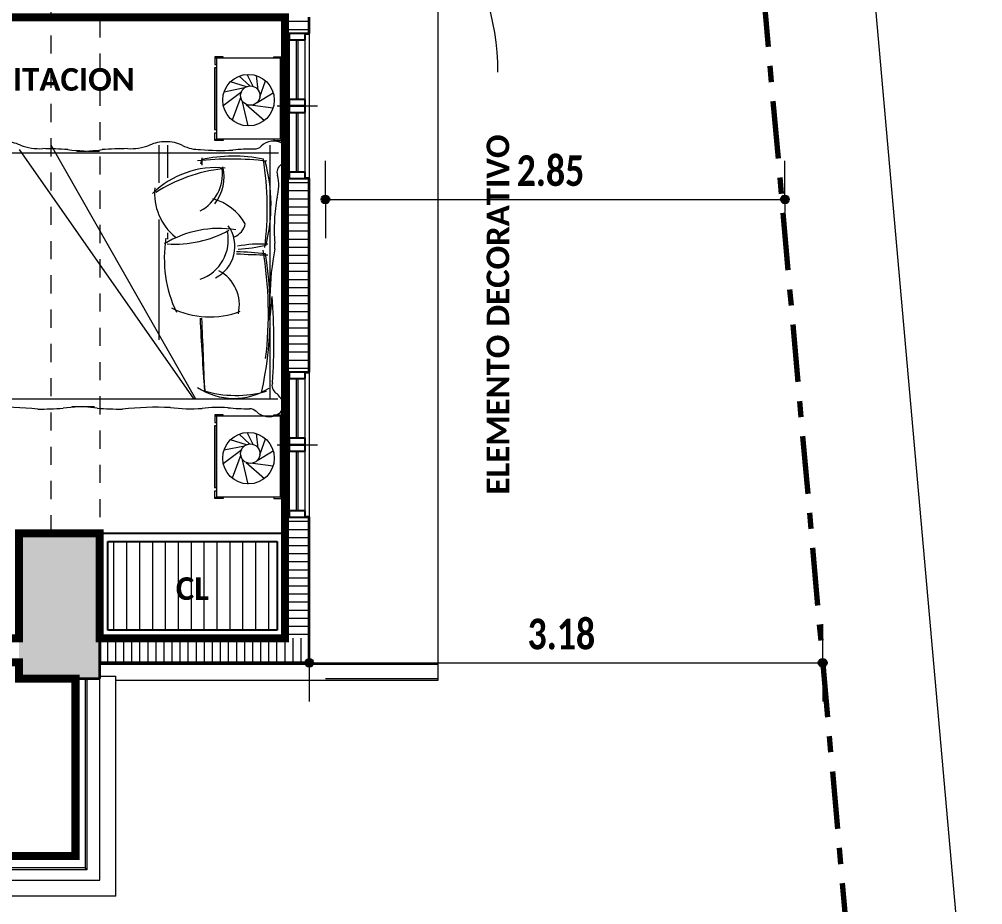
# Model space of a CAD drawing. Header units: metres. Extents: x -144 to 1000, y -717 to 29.
# Drawn here: x 659.56 to 665.53, y -569.52 to -564.03 of the extents above; entities that cross this region are included whole.
import ezdxf

# ---------------------------------------------------------------- set-up
doc = ezdxf.new("R2010")
doc.units = ezdxf.units.M
for name, pattern in [('Basculante', [0.11625, 0.075, -0.04125]), ('basculante modificado', [0.18, 0.1125, -0.0675]), ('Dash Dot 3_16_', [0.595313, 0.357187, -0.119063, 0, -0.119063])]:
    doc.linetypes.add(name, pattern=pattern)
doc.layers.get('0').update_dxf_attribs({"color": 1})
doc.layers.add('00-MEDICION', color=30, linetype='Continuous')
for name, color, linetype, lineweight in [('A-ANNO-DIMS', 1, 'Continuous', 9), ('A-DETL', 1, 'Continuous', 9), ('A-DETL-GENF', 1, 'Continuous', 9), ('A-DETL-THIN', 1, 'Continuous', 9), ('A-FLOR-HRAL', 1, 'Continuous', 9), ('A-GENM', 1, 'Continuous', 9), ('A-GLAZ', 1, 'Continuous', 9), ('A-WALL', 4, 'Continuous', 9), ('G-ANNO-TEXT', 2, 'Continuous', 9), ('I-FURN', 2, 'Continuous', 9), ('S-COLS', 7, 'Continuous', 9)]:
    doc.layers.add(name, color=color, linetype=linetype, lineweight=lineweight)
doc.layers.add('A-WALL-PATT', color=7, linetype='Continuous', lineweight=35, true_color=0x9c9c9c)
doc.styles.add('Calibri_B', font='calibrib.ttf', dxfattribs={"height": 0.165})
doc.styles.add('Calibri_B_7', font='calibrib.ttf', dxfattribs={"width": 0.8, "height": 0.18})

# ---------------------------------------------------------------- blocks, each defined once
blk = doc.blocks.new('A')
at = {"layer": 'S-COLS', "true_color": 0x5b5b5b}
h = blk.add_hatch(color=251, dxfattribs=at)
h.paths.add_polyline_path([(659.0008, -507.3486), (659.0008, -506.4486), (658.5008, -506.4486), (658.5008, -507.3486), (658.91, -507.3486)])
h.paths.add_polyline_path([(640.762, -507.3486), (641.201, -507.3486), (641.201, -506.4486), (640.701, -506.4486), (640.701, -507.3486), (640.7571, -507.3486)])
h.paths.add_polyline_path([(648.401, -507.3485), (648.901, -507.3485), (648.901, -506.4485), (648.401, -506.4485), (648.401, -507.2508)])
h.paths.add_polyline_path([(648.401, -499.6485), (648.901, -499.6485), (648.901, -498.7485), (648.401, -498.7485), (648.401, -499.4985)])
h.paths.add_polyline_path([(644.6008, -499.6485), (646.601, -499.6485), (646.6006, -499.1486), (644.9008, -499.1486), (644.9008, -496.9986), (646.6011, -496.9986), (646.6006, -496.4986), (644.6008, -496.4986), (644.6008, -499.5013)])
h.paths.add_polyline_path([(641.201, -499.6485), (641.201, -498.9486), (640.701, -498.9486), (640.701, -499.6485), (640.9884, -499.6485)])
h.paths.add_polyline_path([(655.2011, -499.6485), (655.2011, -496.4985), (654.7011, -496.4985), (654.7011, -499.6485), (655.112, -499.6485)])
h.paths.add_polyline_path([(659.0011, -499.6485), (659.0011, -498.9486), (658.6011, -498.9486), (658.6011, -499.6485)])
h.paths.add_polyline_path([(648.4011, -497.3986), (648.9011, -497.3986), (648.9011, -496.4986), (648.4011, -496.4986), (648.4011, -496.5279)])
h.paths.add_polyline_path([(641.2008, -497.1986), (641.2008, -496.4975), (640.7008, -496.4986), (640.7008, -497.1986), (640.9884, -497.1986)])
h.paths.add_polyline_path([(659.0011, -497.1986), (659.0011, -496.4975), (658.6011, -496.4975), (658.6011, -497.1986), (658.8767, -497.1986)])
h.paths.add_polyline_path([(658.501, -488.4986), (659.001, -488.4986), (659.001, -487.5986), (658.501, -487.5986), (658.501, -487.7238)])
h.paths.add_polyline_path([(648.476, -488.4986), (648.901, -488.4986), (648.901, -487.5986), (648.401, -487.5986), (648.401, -488.4986)])
h.paths.add_polyline_path([(641.801, -487.8986), (641.801, -487.3986), (640.901, -487.3986), (640.901, -487.8986), (641.6261, -487.8986)])
at = {"layer": 'A-ANNO-DIMS', "color": 5, "true_color": 0x0000ff}
blk.add_line((662.0778, -483.6228), (664.4782, -510.6966), dxfattribs=at)
at = {"layer": 'A-DETL', "color": 7, "linetype": 'Dash Dot 3_16_', "lineweight": 70}
blk.add_line((661.3961, -483.6833), (663.7965, -510.7571), dxfattribs=at)
at = {"layer": 'A-DETL', "color": 7, "linetype": 'basculante modificado'}
for p, q in [((658.7008, -506.4485), (658.7008, -499.6485)), ((659.0008, -499.6485), (659.0008, -506.4485))]:
    blk.add_line(p, q, dxfattribs=at)
at = {"layer": 'A-DETL', "color": 253, "true_color": 0xb6b6b6}
blk.add_line((663.4855, -507.2486), (663.4855, -507.3686), dxfattribs=at)
at = {"layer": 'A-DETL-GENF', "lineweight": 25}
for p, q in [((660.176, -503.3486), (660.176, -503.3886)), ((660.276, -503.3486), (660.176, -503.3486)), ((660.276, -503.3886), (660.276, -503.3486)), ((660.176, -503.3886), (660.276, -503.3886)), ((660.176, -503.7586), (660.176, -503.7986)), ((660.276, -503.7586), (660.176, -503.7586)), ((660.276, -503.7986), (660.276, -503.7586)), ((660.176, -503.7986), (660.276, -503.7986)), ((660.176, -503.7986), (660.176, -503.8386)), ((660.276, -503.7986), (660.176, -503.7986)), ((660.176, -503.8386), (660.276, -503.8386)), ((660.276, -503.8386), (660.276, -503.7986)), ((660.176, -504.2086), (660.176, -504.2486)), ((660.276, -504.2086), (660.176, -504.2086)), ((660.176, -504.2486), (660.276, -504.2486)), ((660.276, -504.2486), (660.276, -504.2086)), ((660.176, -505.4486), (660.176, -505.4886)), ((660.276, -505.4486), (660.176, -505.4486)), ((660.276, -505.4886), (660.276, -505.4486)), ((660.176, -505.4886), (660.276, -505.4886)), ((660.176, -505.8586), (660.176, -505.8986)), ((660.276, -505.8586), (660.176, -505.8586)), ((660.276, -505.8986), (660.276, -505.8586)), ((660.176, -505.8986), (660.276, -505.8986)), ((660.176, -505.8986), (660.176, -505.9386)), ((660.276, -505.8986), (660.176, -505.8986)), ((660.276, -505.9386), (660.276, -505.8986)), ((660.176, -505.9386), (660.276, -505.9386)), ((660.176, -506.3086), (660.176, -506.3486)), ((660.276, -506.3086), (660.176, -506.3086)), ((660.176, -506.3486), (660.276, -506.3486)), ((660.276, -506.3486), (660.276, -506.3086))]:
    blk.add_line(p, q, dxfattribs=at)
at = {"layer": 'A-DETL-GENF'}
for p, q in [((660.176, -503.7586), (660.176, -503.3886)), ((660.221, -503.7586), (660.221, -503.3886)), ((660.231, -503.7586), (660.231, -503.3886)), ((660.276, -503.7586), (660.276, -503.3886)), ((660.176, -504.2086), (660.176, -503.8386)), ((660.221, -504.2086), (660.221, -503.8386)), ((660.231, -504.2086), (660.231, -503.8386)), ((660.276, -504.2086), (660.276, -503.8386)), ((660.176, -505.8586), (660.176, -505.4886)), ((660.221, -505.8586), (660.221, -505.4886)), ((660.231, -505.8586), (660.231, -505.4886)), ((660.276, -505.8586), (660.276, -505.4886)), ((660.176, -506.3086), (660.176, -505.9386)), ((660.221, -506.3086), (660.221, -505.9386)), ((660.231, -506.3086), (660.231, -505.9386)), ((660.276, -506.3086), (660.276, -505.9386))]:
    blk.add_line(p, q, dxfattribs=at)
at = {"layer": 'A-DETL-GENF', "color": 251, "true_color": 0x535353}
for p, q in [((659.0896, -507.0475), (659.0896, -506.4985)), ((659.1696, -507.0475), (659.1696, -506.4985)), ((659.2496, -507.0475), (659.2496, -506.4984)), ((659.3296, -507.0475), (659.3296, -506.4983)), ((659.4096, -507.0475), (659.4096, -506.4983)), ((659.4896, -507.0475), (659.4896, -506.4982)), ((659.5696, -507.0475), (659.5696, -506.4981)), ((659.6496, -507.0475), (659.6496, -506.4981)), ((659.7296, -507.0475), (659.7296, -506.498)), ((659.8096, -507.0475), (659.8096, -506.4979)), ((659.8896, -507.0475), (659.8896, -506.4979)), ((659.9696, -507.0475), (659.9696, -506.4978)), ((660.0496, -507.0475), (660.0496, -506.4978))]:
    blk.add_line(p, q, dxfattribs=at)
at = {"layer": 'A-DETL-THIN'}
for p, q in [((660.101, -506.4977), (659.0508, -506.4977)), ((659.0508, -506.4977), (659.0508, -507.0475)), ((660.101, -507.0475), (660.101, -506.4977)), ((659.0508, -507.0475), (660.101, -507.0475))]:
    blk.add_line(p, q, dxfattribs=at)
at = {"layer": 'A-FLOR-HRAL'}
for p, q in [((658.91, -507.3534), (658.922, -507.3534)), ((658.91, -507.3534), (658.91, -508.5224)), ((658.922, -507.3534), (658.922, -508.5344)), ((658.91, -508.5224), (653.351, -508.5224)), ((658.922, -508.5344), (653.351, -508.5344)), ((658.922, -508.5344), (658.91, -508.5224))]:
    blk.add_line(p, q, dxfattribs=at)
at = {"layer": 'A-GENM', "lineweight": 25}
for p, q in [((660.151, -506.4486), (659.0008, -506.4486)), ((659.0008, -506.4486), (659.0008, -507.0986)), ((660.151, -507.0986), (660.151, -506.4486)), ((659.0508, -506.4986), (660.101, -506.4986)), ((659.0508, -507.0486), (659.0508, -506.4986)), ((660.101, -506.4986), (660.101, -507.0486)), ((660.101, -507.0486), (659.0508, -507.0486)), ((659.0008, -507.0986), (660.151, -507.0986))]:
    blk.add_line(p, q, dxfattribs=at)
at = {"layer": 'A-GLAZ'}
for p, q in [((660.176, -503.3486), (660.276, -503.3486)), ((660.176, -503.3486), (660.176, -503.7986)), ((660.276, -503.7986), (660.276, -503.3486)), ((660.101, -503.7986), (660.351, -503.7986)), ((660.176, -503.7986), (660.276, -503.7986)), ((660.176, -503.7986), (660.276, -503.7986)), ((660.176, -503.7986), (660.176, -504.2486)), ((660.276, -504.2486), (660.276, -503.7986)), ((660.176, -504.2486), (660.276, -504.2486)), ((660.176, -505.4486), (660.276, -505.4486)), ((660.176, -505.4486), (660.176, -505.8986)), ((660.276, -505.8986), (660.276, -505.4486)), ((660.101, -505.8986), (660.351, -505.8986)), ((660.176, -505.8986), (660.276, -505.8986)), ((660.176, -505.8986), (660.276, -505.8986)), ((660.176, -505.8986), (660.176, -506.3486)), ((660.276, -506.3486), (660.276, -505.8986)), ((660.176, -506.3486), (660.276, -506.3486))]:
    blk.add_line(p, q, dxfattribs=at)
at = {"layer": 'A-WALL'}
for p, q in [((661.1012, -507.3486), (661.1012, -501.3485)), ((660.151, -504.2486), (660.151, -503.3486)), ((660.301, -503.3486), (660.301, -504.2486)), ((660.151, -506.3486), (660.151, -505.4486)), ((660.301, -505.4486), (660.301, -506.3486)), ((659.0008, -507.2586), (661.1012, -507.2586)), ((661.1012, -507.3586), (661.1012, -507.2586)), ((658.8508, -508.4484), (658.8508, -507.3486)), ((659.0008, -507.3344), (659.1008, -507.3344)), ((659.0008, -508.5984), (659.0008, -507.3486)), ((659.1008, -508.6984), (659.1008, -507.3344)), ((659.1008, -507.3586), (661.1012, -507.3586)), ((660.401, -507.3486), (661.1012, -507.3486)), ((653.351, -508.4484), (658.8508, -508.4484)), ((653.351, -508.5984), (659.0008, -508.5984)), ((659.1008, -508.6984), (653.351, -508.6984))]:
    blk.add_line(p, q, dxfattribs=at)
at = {"layer": 'A-WALL', "lineweight": 35}
for p, q in [((660.151, -503.2486), (660.151, -503.3486)), ((660.301, -503.3486), (660.301, -503.2486)), ((660.151, -503.3486), (660.176, -503.3486)), ((660.276, -503.3486), (660.301, -503.3486)), ((660.151, -504.2486), (660.151, -505.4486)), ((660.176, -504.2486), (660.151, -504.2486)), ((660.301, -504.2486), (660.276, -504.2486)), ((660.301, -505.4486), (660.301, -504.2486)), ((660.151, -505.4486), (660.176, -505.4486)), ((660.276, -505.4486), (660.301, -505.4486)), ((660.151, -506.3486), (660.151, -507.0986)), ((660.176, -506.3486), (660.151, -506.3486)), ((660.301, -506.3486), (660.276, -506.3486)), ((660.301, -507.2486), (660.301, -506.3486)), ((660.151, -507.0986), (659.0008, -507.0986)), ((659.0008, -507.0986), (659.0008, -507.2486)), ((659.0008, -507.2486), (660.301, -507.2486))]:
    blk.add_line(p, q, dxfattribs=at)
at = {"layer": 'A-WALL-PATT', "color": 8, "lineweight": 5, "true_color": 0x727272}
for p, q in [((660.151, -503.2736), (660.301, -503.2736)), ((660.151, -503.3236), (660.301, -503.3236)), ((660.151, -504.2736), (660.301, -504.2736)), ((660.151, -504.3236), (660.301, -504.3236)), ((660.151, -504.3736), (660.301, -504.3736)), ((660.151, -504.4236), (660.301, -504.4236)), ((660.151, -504.4736), (660.301, -504.4736)), ((660.151, -504.5236), (660.301, -504.5236)), ((660.151, -504.5736), (660.301, -504.5736)), ((660.151, -504.6236), (660.301, -504.6236)), ((660.151, -504.6736), (660.301, -504.6736)), ((660.151, -504.7236), (660.301, -504.7236)), ((660.151, -504.7736), (660.301, -504.7736)), ((660.151, -504.8236), (660.301, -504.8236)), ((660.151, -504.8736), (660.301, -504.8736)), ((660.151, -504.9236), (660.301, -504.9236)), ((660.151, -504.9736), (660.301, -504.9736)), ((660.151, -505.0236), (660.301, -505.0236)), ((660.151, -505.0736), (660.301, -505.0736)), ((660.151, -505.1236), (660.301, -505.1236)), ((660.151, -505.1736), (660.301, -505.1736)), ((660.151, -505.2236), (660.301, -505.2236)), ((660.151, -505.2736), (660.301, -505.2736)), ((660.151, -505.3236), (660.301, -505.3236)), ((660.151, -505.3736), (660.301, -505.3736)), ((660.151, -505.4236), (660.301, -505.4236)), ((660.151, -506.3736), (660.301, -506.3736)), ((660.151, -506.4236), (660.301, -506.4236)), ((660.151, -506.4736), (660.301, -506.4736)), ((660.151, -506.5236), (660.301, -506.5236)), ((660.151, -506.5736), (660.301, -506.5736)), ((660.151, -506.6236), (660.301, -506.6236)), ((660.151, -506.6736), (660.301, -506.6736)), ((660.151, -506.7236), (660.301, -506.7236)), ((660.151, -506.7736), (660.301, -506.7736)), ((660.151, -506.8236), (660.301, -506.8236)), ((660.151, -506.8736), (660.301, -506.8736)), ((660.151, -506.9236), (660.301, -506.9236)), ((660.151, -506.9736), (660.301, -506.9736)), ((660.151, -507.0236), (660.301, -507.0236)), ((659.0506, -507.2486), (659.0506, -507.0986)), ((659.1006, -507.2486), (659.1006, -507.0986)), ((659.1506, -507.2486), (659.1506, -507.0986)), ((659.2006, -507.2486), (659.2006, -507.0986)), ((659.2506, -507.2486), (659.2506, -507.0986)), ((659.3006, -507.2486), (659.3006, -507.0986)), ((659.3506, -507.2486), (659.3506, -507.0986)), ((659.4006, -507.2486), (659.4006, -507.0986)), ((659.4506, -507.2486), (659.4506, -507.0986)), ((659.5006, -507.2486), (659.5006, -507.0986)), ((659.5506, -507.2486), (659.5506, -507.0986)), ((659.6006, -507.2486), (659.6006, -507.0986)), ((659.6506, -507.2486), (659.6506, -507.0986)), ((659.7006, -507.2486), (659.7006, -507.0986)), ((659.7506, -507.2486), (659.7506, -507.0986)), ((659.8006, -507.2486), (659.8006, -507.0986)), ((659.8506, -507.2486), (659.8506, -507.0986)), ((659.9006, -507.2486), (659.9006, -507.0986)), ((659.9506, -507.2486), (659.9506, -507.0986)), ((660.0006, -507.2486), (660.0006, -507.0986)), ((660.0506, -507.2486), (660.0506, -507.0986)), ((660.1006, -507.2486), (660.1006, -507.0986)), ((660.1506, -507.2486), (660.1506, -507.0986)), ((660.151, -507.0736), (660.301, -507.0736)), ((660.2006, -507.2486), (660.2006, -507.0986)), ((660.2506, -507.2486), (660.2506, -507.0986)), ((660.3006, -507.2486), (660.3006, -507.0986))]:
    blk.add_line(p, q, dxfattribs=at)
at = {"layer": 'G-ANNO-TEXT'}
blk.add_arc((659.9524, -503.5881), 1.5185, 0, 37.10567, dxfattribs=at)
at = {"layer": 'I-FURN'}
for p, q in [((659.7143, -503.493), (659.7252, -503.503)), ((659.7143, -503.493), (659.7143, -503.5407)), ((659.7667, -503.493), (659.7143, -503.493)), ((659.7143, -503.5407), (659.7252, -503.5407)), ((659.7252, -503.503), (659.7252, -504.003)), ((660.1224, -503.503), (659.7252, -503.503)), ((659.7667, -503.503), (659.7667, -503.493)), ((660.0809, -503.493), (660.1333, -503.493)), ((660.0809, -503.503), (660.0809, -503.493)), ((660.1333, -503.493), (660.1224, -503.503)), ((660.1224, -504.003), (660.1224, -503.503)), ((660.1333, -503.5407), (660.1224, -503.5407)), ((660.1333, -503.493), (660.1333, -503.5407)), ((659.7125, -503.5619), (659.7125, -503.9441)), ((659.7252, -503.5619), (659.7125, -503.5619)), ((659.7252, -503.9441), (659.7252, -503.5619)), ((659.952, -503.6769), (659.9165, -503.6027)), ((659.9118, -503.6793), (659.812, -503.6481)), ((659.9329, -503.6746), (659.8653, -503.6133)), ((659.9841, -503.6998), (659.9736, -503.6104)), ((659.9948, -503.7412), (660.0295, -503.6423)), ((659.8816, -503.7099), (659.7678, -503.7976)), ((659.8984, -503.6871), (659.772, -503.7125)), ((659.9779, -503.7766), (660.0775, -503.7176)), ((659.8756, -503.7419), (659.8219, -503.8857)), ((659.8834, -503.7649), (659.9189, -503.9226)), ((659.9095, -503.7888), (660.0231, -503.8881)), ((659.9504, -503.7926), (660.0769, -503.8094)), ((659.7125, -503.9441), (659.7252, -503.9441)), ((659.7143, -503.9653), (659.7252, -503.9653)), ((659.7143, -504.0129), (659.7143, -503.9653)), ((659.7143, -504.0129), (659.7252, -504.003)), ((659.7667, -504.0129), (659.7143, -504.0129)), ((659.7252, -504.003), (660.1224, -504.003)), ((659.7667, -504.003), (659.7667, -504.0129)), ((660.0809, -504.003), (660.0809, -504.0129)), ((660.0809, -504.0129), (660.1333, -504.0129)), ((660.1333, -503.9653), (660.1224, -503.9653)), ((660.1333, -504.0129), (660.1224, -504.003)), ((660.1333, -504.0129), (660.1333, -503.9653)), ((659.5867, -505.6155), (658.5033, -504.0686)), ((659.5967, -505.6155), (658.7003, -504.0417)), ((659.3702, -504.2759), (659.3702, -504.0417)), ((659.4232, -504.2444), (659.4232, -504.0417)), ((660.0591, -504.6866), (660.0591, -504.0417)), ((660.1103, -504.0905), (658.1643, -504.0905)), ((660.0591, -505.6155), (660.0591, -504.1707)), ((659.3702, -505.2491), (659.3702, -504.5028)), ((659.4232, -504.6236), (659.4232, -504.585)), ((660.1053, -505.6155), (658.0755, -505.6155)), ((659.7143, -505.7128), (659.7252, -505.7227)), ((659.7143, -505.7128), (659.7143, -505.7604)), ((659.7667, -505.7128), (659.7143, -505.7128)), ((659.7252, -505.7227), (659.7252, -506.2227)), ((660.1224, -505.7227), (659.7252, -505.7227)), ((659.7667, -505.7227), (659.7667, -505.7128)), ((660.0809, -505.7128), (660.1333, -505.7128)), ((660.0809, -505.7227), (660.0809, -505.7128)), ((660.1333, -505.7128), (660.1224, -505.7227)), ((660.1224, -506.2227), (660.1224, -505.7227)), ((660.1333, -505.7128), (660.1333, -505.7604)), ((659.7125, -505.7816), (659.7125, -506.1638)), ((659.7252, -505.7816), (659.7125, -505.7816)), ((659.7143, -505.7604), (659.7252, -505.7604)), ((659.7252, -506.1638), (659.7252, -505.7816)), ((660.1333, -505.7604), (660.1224, -505.7604)), ((659.9118, -505.899), (659.812, -505.8679)), ((659.9329, -505.8943), (659.8653, -505.8331)), ((659.952, -505.8966), (659.9165, -505.8224)), ((659.9841, -505.9195), (659.9736, -505.8301)), ((659.9948, -505.9609), (660.0295, -505.862)), ((659.8816, -505.9296), (659.7678, -506.0173)), ((659.8984, -505.9068), (659.772, -505.9322)), ((659.8756, -505.9616), (659.8219, -506.1055)), ((659.8834, -505.9846), (659.9189, -506.1423)), ((659.9779, -505.9963), (660.0775, -505.9373)), ((659.9095, -506.0085), (660.0231, -506.1078)), ((659.9504, -506.0123), (660.0769, -506.0291)), ((659.7125, -506.1638), (659.7252, -506.1638)), ((659.7143, -506.185), (659.7252, -506.185)), ((659.7143, -506.2326), (659.7143, -506.185)), ((659.7252, -506.2227), (659.7143, -506.2326)), ((659.7667, -506.2326), (659.7143, -506.2326)), ((659.7252, -506.2227), (660.1224, -506.2227)), ((659.7667, -506.2227), (659.7667, -506.2326)), ((660.0809, -506.2227), (660.0809, -506.2326)), ((660.0809, -506.2326), (660.1333, -506.2326)), ((660.1333, -506.185), (660.1224, -506.185)), ((660.1333, -506.2326), (660.1224, -506.2227)), ((660.1333, -506.2326), (660.1333, -506.185))]:
    blk.add_line(p, q, dxfattribs=at)
for centre, radius in [((659.924, -503.7625), 0.16), ((659.9352, -503.7345), 0.06), ((659.924, -505.9822), 0.16), ((659.9352, -505.9542), 0.06)]:
    blk.add_circle(centre, radius, dxfattribs=at)
for centre, radius, start, end in [((658.4186, -504.221), 0.2003, 63.04698, 92.64916), ((659.4014, -504.221), 0.2003, 87.35084, 116.95302), ((659.4184, -504.2398), 0.219, 63.87238, 92.03684), ((660.0801, -504.1269), 0.1105, 61.27874, 134.21587), ((658.6325, -503.6929), 0.3706, 250.60635, 272.32801), ((658.6372, -506.4369), 2.3738, 85.96877, 89.74947), ((658.9627, -502.7124), 1.3659, 263.33019, 271.54247), ((658.8889, -503.2006), 0.8777, 268.07696, 278.32269), ((659.1828, -506.4369), 2.3738, 90.25053, 94.03123), ((659.1875, -503.6929), 0.3706, 267.67199, 289.39365), ((659.6155, -503.8495), 0.2183, 242.54235, 272.84385), ((659.7554, -502.8641), 1.2103, 263.88003, 273.35046), ((659.9593, -505.333), 1.2676, 89.95925, 96.03219), ((659.9617, -504.0081), 0.0572, 268.5556, 316.2435), ((660.1063, -504.0885), 0.0644, 44.97962, 65.34484), ((659.813, -506.1233), 1.9954, 83.52926, 95.90649), ((661.2288, -504.4234), 1.6237, 169.65936, 170.67082), ((659.8312, -505.0195), 0.9098, 78.25655, 102.68249), ((657.5831, -504.1056), 2.0543, 358.35002, 359.61519), ((658.0822, -504.4328), 1.9579, 352.83907, 8.93312), ((659.051, -504.4115), 1.0127, 345.75461, 15.53442), ((660.0358, -504.0494), 0.1443, 308.04403, 323.11894), ((659.7223, -504.7423), 0.5616, 84.18704, 134.47313), ((659.8737, -505.1555), 0.9739, 96.66465, 122.61963), ((659.503, -504.2194), 0.2596, 297.99994, 6.88737), ((659.5037, -504.2396), 0.2687, 321.91879, 13.67035), ((660.1561, -504.2093), 0.0559, 124.13559, 199.76892), ((659.8657, -504.292), 0.2462, 342.81922, 15.00129), ((659.6893, -504.3397), 0.3482, 174.31868, 231.27219), ((659.6133, -504.6992), 0.3369, 30.2878, 74.59824), ((661.0575, -504.5429), 0.9731, 169.4443, 177.79245), ((659.7412, -505.2098), 0.6518, 80.80231, 121.34581), ((659.6226, -504.6689), 0.2171, 296.15787, 35.83294), ((659.7947, -504.5056), 0.1121, 291.67931, 347.8243), ((661.0576, -504.5635), 0.9742, 176.58351, 185.04736), ((660.1874, -504.7428), 0.7857, 170.93942, 205.21906), ((659.4698, -503.9672), 0.6879, 265.85031, 298.95445), ((659.5398, -504.6286), 0.2591, 289.16577, 11.95874), ((660.0016, -505.4325), 0.778, 86.87703, 100.83334), ((659.8383, -503.9181), 0.7676, 271.61243, 284.6566), ((659.2398, -504.6747), 0.8477, 359.3603, 1.72422), ((659.8233, -506.2726), 1.57, 82.44671, 89.05528), ((660.0495, -501.6827), 3.0385, 266.22382, 269.89372), ((657.7618, -505.0817), 2.2972, 347.61921, 9.15623), ((657.7266, -505.0816), 2.3207, 352.98595, 9.67151), ((661.7343, -505.005), 1.6778, 168.97749, 179.15234), ((659.6293, -505.0313), 0.2382, 346.50973, 62.29583), ((661.0271, -505.0662), 0.9742, 174.94263, 183.41649), ((659.0555, -504.9421), 1.0156, 349.66849, 357.83986), ((656.3984, -505.2647), 3.683, 356.1316, 4.42669), ((659.6842, -504.5711), 0.5349, 243.49737, 290.69743), ((670.6707, -504.6433), 11.0568, 182.44004, 184.78531), ((595.2968, -507.9125), 64.3987, 2.088342, 2.490604), ((660.1256, -505.5321), 0.0559, 160.23108, 235.86441), ((659.8337, -505.2062), 0.4055, 236.16641, 302.49004), ((659.8453, -504.9027), 0.6905, 252.85913, 286.07365), ((660.0053, -505.692), 0.1443, 23.70607, 51.95597), ((660.0759, -505.6529), 0.0644, 294.65516, 17.05817), ((658.403, -507.6485), 1.9819, 83.79893, 92.40126), ((658.6067, -503.3044), 2.3738, 270.25053, 274.03123), ((658.9323, -507.029), 1.3659, 88.45753, 96.66981), ((658.8585, -506.5408), 0.8777, 81.67731, 91.92304), ((659.1524, -503.3044), 2.3738, 265.96877, 269.74947), ((659.3561, -507.6485), 1.9819, 87.59874, 96.20107), ((659.5682, -504.5843), 1.0916, 263.20909, 273.5535), ((659.7391, -506.4424), 0.7754, 85.81408, 97.64786), ((659.9289, -504.4084), 1.2676, 263.96781, 270.04075), ((659.9312, -505.7333), 0.0572, 43.7565, 91.4444), ((660.0497, -505.6145), 0.1105, 225.78413, 298.72126)]:
    blk.add_arc(centre, radius, start, end, dxfattribs=at)
at = {"layer": 'S-COLS', "lineweight": 35}
for p, q in [((659.0008, -506.4486), (658.5008, -506.4486)), ((659.0008, -507.3486), (659.0008, -506.4486)), ((658.5008, -507.3486), (659.0008, -507.3486))]:
    blk.add_line(p, q, dxfattribs=at)
at = {"layer": 'G-ANNO-TEXT', "style": 'Calibri_B'}
for s, p in [('HABITACION', (658.0743, -503.704)), ('CL', (659.4731, -506.8607))]:
    blk.add_text(s, height=0.14, dxfattribs=at).set_placement(p)
blk.add_text('ELEMENTO DECORATIVO', height=0.14, rotation=90, dxfattribs=at).set_placement((661.5409, -506.2075))
blk = doc.blocks.new('OOOO')
at = {"layer": 'A-ANNO-DIMS', "lineweight": 25, "true_color": 0x0000ff}
h = blk.add_hatch(color=5, dxfattribs=at)
edge = h.paths.add_edge_path()
edge.add_arc((615.9859, -508.6037), 0.025, 0, 360)
h = blk.add_hatch(color=5, dxfattribs=at)
edge = h.paths.add_edge_path()
edge.add_arc((618.8358, -508.6037), 0.025, 0, 360)
h = blk.add_hatch(color=5, dxfattribs=at)
edge = h.paths.add_edge_path()
edge.add_arc((615.8859, -511.4766), 0.025, 0, 360)
h = blk.add_hatch(color=5, dxfattribs=at)
edge = h.paths.add_edge_path()
edge.add_arc((619.0704, -511.4766), 0.025, 0, 360)
at = {"layer": 'A-ANNO-DIMS', "color": 5, "true_color": 0x0000ff}
for p, q in [((615.9859, -508.6037), (615.9859, -508.3637)), ((618.8358, -508.6037), (618.8358, -508.3637)), ((615.9859, -508.6037), (618.8358, -508.6037)), ((615.9859, -508.6037), (615.9859, -508.8437)), ((618.8358, -508.6037), (618.8358, -508.8437)), ((615.8859, -511.4766), (615.8859, -511.2366)), ((619.0704, -511.4766), (619.0704, -511.2366)), ((615.8859, -511.4766), (619.0704, -511.4766)), ((615.8859, -511.4766), (615.8859, -511.7166)), ((619.0704, -511.4766), (619.0704, -511.7166)), ((614.0256, -512.8245), (614.2656, -512.8245))]:
    blk.add_line(p, q, dxfattribs=at)
at = {"layer": 'A-ANNO-DIMS', "color": 5, "lineweight": 25, "true_color": 0x0000ff}
for centre in [(615.9859, -508.6037), (618.8358, -508.6037), (615.8859, -511.4766), (619.0704, -511.4766)]:
    blk.add_circle(centre, 0.025, dxfattribs=at)
at = {"layer": 'A-DETL', "color": 7, "linetype": 'Basculante', "lineweight": 35}
blk.add_line((618.8358, -508.8285), (618.8358, -508.8785), dxfattribs=at)
at = {"layer": 'A-DETL', "color": 253, "true_color": 0xb6b6b6}
blk.add_line((619.0704, -511.4746), (619.0704, -511.5946), dxfattribs=at)
at = {"layer": 'A-FLOR-HRAL'}
blk.add_line((614.507, -512.7605), (614.495, -512.7485), dxfattribs=at)
at = {"layer": 'A-WALL-PATT', "color": 8, "lineweight": 5, "true_color": 0x727272}
blk.add_line((615.9856, -508.6785), (615.9856, -508.8285), dxfattribs=at)
at = {"layer": 'A-ANNO-DIMS', "color": 5, "true_color": 0x0000ff, "char_height": 0.19, "width": 0.572076, "attachment_point": 1, "line_spacing_factor": 1.158048, "style": 'Calibri_B_7'}
for s, insert in [('2.85', (617.1725, -508.3304)), ('3.18', (617.2398, -511.2032))]:
    blk.add_mtext(s, dxfattribs=dict(at, insert=insert))

msp = doc.modelspace()

# ---------------------------------------------------------------- linework, layer by layer
at = {"layer": '00-MEDICION'}
for points in [[(659.1043, -564.014, 0.05, 0.05, 0), (661.2043, -564.014, 0.05, 0.05, 0), (661.2043, -567.864, 0.05, 0.05, 0), (660.0542, -567.864, 0.05, 0.05, 0), (660.0542, -567.214, 0.05, 0.05, 0), (659.5542, -567.214, 0.05, 0.05, 0), (659.5542, -567.864, 0.05, 0.05, 0), (658.2043, -567.864, 0.05, 0.05, 0)], [(656.9043, -568.013, 0.05, 0.05, 0), (659.5542, -568.013, 0.05, 0.05, 0), (659.5542, -568.114, 0.05, 0.05, 0), (659.9042, -568.114, 0.05, 0.05, 0), (659.9042, -569.2139, 0.05, 0.05, 0), (654.4044, -569.2139, 0.05, 0.05, 0)]]:
    msp.add_lwpolyline(points, format="xyseb", dxfattribs=at)

# ---------------------------------------------------------------- block references
at = {"color": 3}
for name, p in [('A', (1.0534, -60.7655)), ('OOOO', (45.4684, -56.5395))]:
    msp.add_blockref(name, p, dxfattribs=at)

doc.saveas('drawing.dxf')
